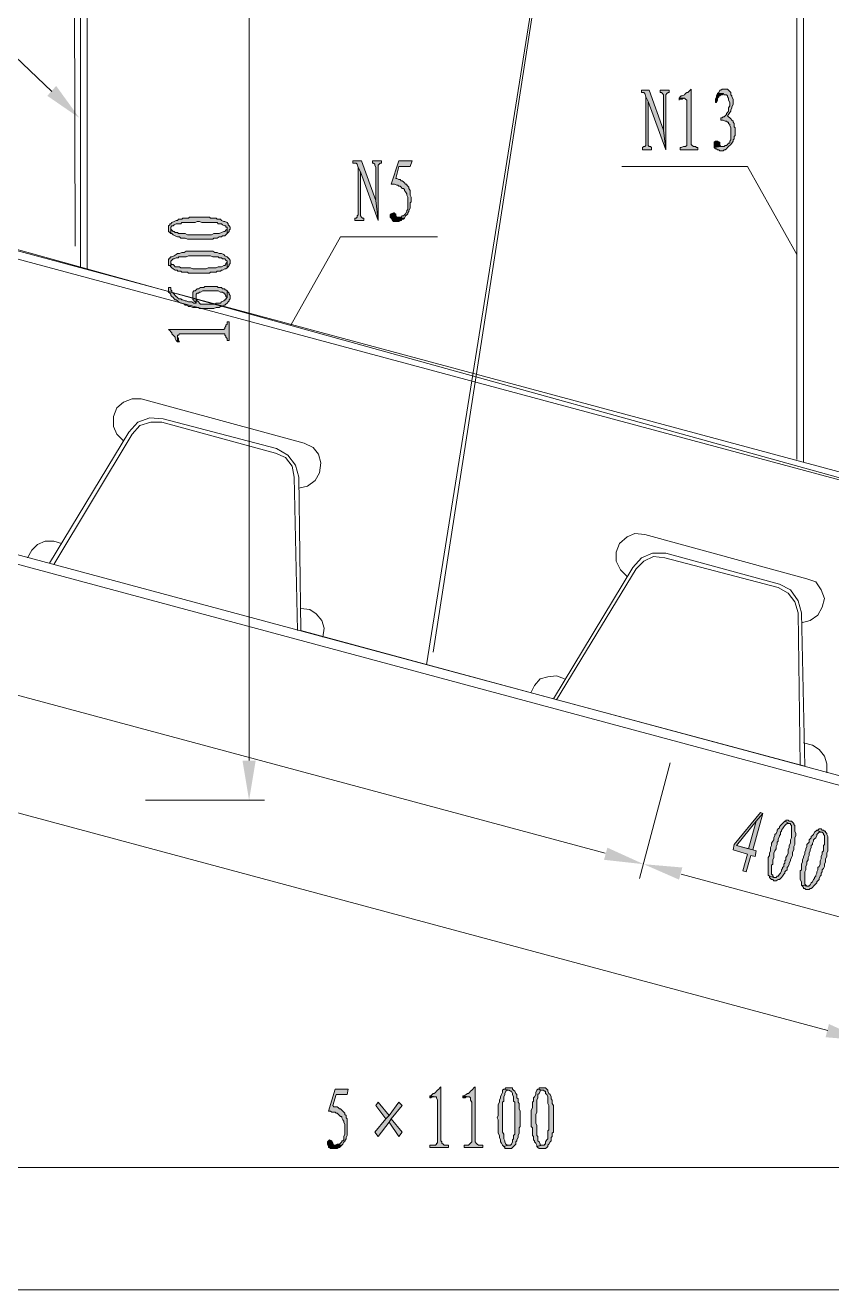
# Model space of a CAD drawing. Header units: inches. Extents: x 20 to 409, y 5 to 283.
# Drawn here: x 121.46 to 152.43, y 148.95 to 197.5 of the extents above; entities that cross this region are included whole.
import ezdxf

# ---------------------------------------------------------------- set-up
doc = ezdxf.new("R2010")
doc.units = ezdxf.units.IN
doc.header["$MEASUREMENT"] = 0
doc.layers.add('C00-00-00', color=7, linetype='Continuous')
doc.layers.add('CFF-00-00', color=1, linetype='Continuous')

msp = doc.modelspace()

# ---------------------------------------------------------------- hatches: boundary and pattern name
at = {"layer": 'C00-00-00'}
h = msp.add_hatch(color=0, dxfattribs=at)
h.dxf.hatch_style = 2
h.paths.add_polyline_path([(122.649, 195.174), (123.538, 193.947), (122.31, 194.793)])
h = msp.add_hatch(color=0, dxfattribs=at)
h.dxf.hatch_style = 2
h.paths.add_polyline_path([(145.424, 195.005), (145.128, 195.005), (145.128, 194.92), (145.212, 194.92), (145.255, 194.878), (145.297, 194.751), (145.382, 194.582), (146.059, 192.719), (145.974, 193.481)])
h = msp.add_hatch(color=0, dxfattribs=at)
h.dxf.hatch_style = 2
h.paths.add_polyline_path([(145.297, 194.751), (145.297, 192.888), (145.255, 192.846), (145.212, 192.846), (145.17, 192.804), (145.17, 192.719), (145.509, 192.719), (145.509, 192.804), (145.466, 192.846), (145.424, 192.846), (145.382, 192.888), (145.382, 194.582)])
h = msp.add_hatch(color=0, dxfattribs=at)
h.dxf.hatch_style = 2
h.paths.add_polyline_path([(146.186, 195.005), (145.847, 195.005), (145.847, 194.92), (145.89, 194.92), (145.932, 194.878), (145.974, 194.836), (145.974, 193.481), (146.059, 192.719), (146.059, 194.836), (146.101, 194.878), (146.144, 194.92), (146.186, 194.92)])
h = msp.add_hatch(color=0, dxfattribs=at)
h.dxf.hatch_style = 2
h.paths.add_polyline_path([(147.033, 195.047), (146.99, 195.005), (146.948, 194.963), (146.906, 194.92), (146.863, 194.92), (146.821, 194.878), (146.779, 194.836), (146.694, 194.793), (146.652, 194.793), (146.609, 194.751), (146.567, 194.709), (146.779, 194.709), (146.821, 194.666), (146.863, 194.624), (146.863, 192.888), (146.821, 192.846), (146.736, 192.846), (146.652, 192.804), (146.609, 192.804), (146.609, 192.719), (147.287, 192.719), (147.287, 192.804), (147.244, 192.804), (147.202, 192.846), (147.117, 192.846), (147.075, 192.888), (147.033, 192.931)])
h = msp.add_hatch(color=0, dxfattribs=at)
h.dxf.hatch_style = 2
h.paths.add_polyline_path([(148.303, 195.047), (148.218, 195.047), (148.176, 195.005), (148.133, 195.005), (148.091, 194.92), (148.049, 194.878), (148.26, 194.878), (148.303, 194.836), (148.387, 194.836), (148.43, 194.793), (148.43, 194.751), (148.472, 194.709), (148.472, 194.624), (148.514, 194.539), (148.514, 194.412), (148.472, 194.328), (148.472, 194.201), (148.43, 194.158), (148.387, 194.116), (148.387, 194.074), (148.345, 194.031), (148.303, 193.989), (148.26, 193.989), (148.218, 193.947), (148.176, 193.947), (148.176, 193.862), (148.26, 193.862), (148.345, 193.82), (148.387, 193.82), (148.43, 193.777), (148.472, 193.777), (148.472, 193.735), (148.514, 193.693), (148.514, 193.65), (148.557, 193.566), (148.557, 193.1), (148.514, 193.058), (148.514, 192.973), (148.472, 192.973), (148.43, 192.931), (148.387, 192.888), (148.345, 192.888), (148.303, 192.846), (148.176, 192.846), (147.922, 192.804), (147.964, 192.761), (148.006, 192.761), (148.049, 192.719), (148.091, 192.719), (148.133, 192.677), (148.26, 192.677), (148.303, 192.719), (148.345, 192.719), (148.387, 192.761), (148.43, 192.804), (148.472, 192.846), (148.557, 192.931), (148.599, 192.973), (148.641, 193.058), (148.641, 193.1), (148.684, 193.142), (148.684, 193.227), (148.726, 193.269), (148.726, 193.566), (148.684, 193.608), (148.684, 193.735), (148.641, 193.777), (148.641, 193.82), (148.599, 193.862), (148.557, 193.904), (148.514, 193.947), (148.472, 193.989), (148.43, 194.031), (148.472, 194.074), (148.514, 194.158), (148.557, 194.201), (148.557, 194.243), (148.599, 194.328), (148.599, 194.37), (148.641, 194.455), (148.641, 194.666), (148.599, 194.751), (148.599, 194.793), (148.557, 194.836), (148.557, 194.92), (148.514, 194.963), (148.472, 195.005), (148.43, 195.047)])
h = msp.add_hatch(color=0, dxfattribs=at)
h.dxf.hatch_style = 2
h.paths.add_polyline_path([(148.049, 194.878), (148.006, 194.793), (148.006, 194.751), (147.964, 194.666), (147.964, 194.539), (148.006, 194.539), (148.049, 194.624), (148.049, 194.709), (148.091, 194.751), (148.091, 194.793), (148.133, 194.793), (148.176, 194.836), (148.218, 194.836), (148.26, 194.878)])
h = msp.add_hatch(color=0, dxfattribs=at)
h.dxf.hatch_style = 2
h.paths.add_polyline_path([(146.567, 194.709), (146.567, 194.624), (146.567, 194.666), (146.694, 194.666), (146.736, 194.709), (146.779, 194.709)])
h = msp.add_hatch(color=0, dxfattribs=at)
h.dxf.hatch_style = 2
h.paths.add_polyline_path([(148.006, 193.058), (147.964, 193.058), (147.922, 193.015), (147.922, 192.804), (148.176, 192.846), (148.133, 192.931), (148.133, 193.015), (148.091, 193.015), (148.049, 193.058)])
h = msp.add_hatch(color=0, dxfattribs=at)
h.dxf.hatch_style = 2
h.paths.add_polyline_path([(134.375, 192.296), (134.036, 192.296), (134.036, 192.211), (134.163, 192.211), (134.206, 192.169), (134.248, 192.042), (134.333, 191.872), (135.01, 190.01), (134.925, 190.772)])
h = msp.add_hatch(color=0, dxfattribs=at)
h.dxf.hatch_style = 2
h.paths.add_polyline_path([(135.137, 192.296), (134.798, 192.296), (134.798, 192.211), (134.841, 192.211), (134.883, 192.169), (134.883, 192.126), (134.925, 192.042), (134.925, 190.772), (135.01, 190.01), (135.01, 192.126), (135.052, 192.169), (135.095, 192.211), (135.137, 192.211)])
h = msp.add_hatch(color=0, dxfattribs=at)
h.dxf.hatch_style = 2
h.paths.add_polyline_path([(136.322, 192.296), (135.814, 192.296), (135.518, 191.407), (135.645, 191.407), (135.73, 191.364), (135.772, 191.364), (135.814, 191.322), (135.857, 191.322), (135.899, 191.28), (135.941, 191.237), (135.984, 191.237), (136.026, 191.195), (136.026, 191.153), (136.068, 191.11), (136.111, 191.026), (136.111, 190.983), (136.153, 190.899), (136.153, 190.433), (136.111, 190.391), (136.111, 190.348), (136.068, 190.264), (136.026, 190.221), (135.984, 190.179), (135.941, 190.179), (135.899, 190.137), (135.73, 190.137), (136.026, 190.094), (136.068, 190.179), (136.111, 190.221), (136.153, 190.264), (136.153, 190.306), (136.195, 190.348), (136.195, 190.391), (136.238, 190.475), (136.238, 190.687), (136.28, 190.729), (136.28, 190.899), (136.238, 190.983), (136.238, 191.153), (136.195, 191.237), (136.195, 191.28), (136.153, 191.322), (136.111, 191.364), (136.111, 191.407), (136.068, 191.407), (136.026, 191.449), (135.984, 191.491), (135.941, 191.534), (135.899, 191.534), (135.857, 191.576), (135.814, 191.576), (135.73, 191.618), (135.687, 191.618), (135.814, 192.084), (136.238, 192.084)])
h = msp.add_hatch(color=0, dxfattribs=at)
h.dxf.hatch_style = 2
h.paths.add_polyline_path([(134.248, 192.042), (134.248, 190.221), (134.206, 190.179), (134.206, 190.137), (134.163, 190.094), (134.121, 190.094), (134.121, 190.01), (134.46, 190.01), (134.46, 190.094), (134.417, 190.094), (134.375, 190.137), (134.333, 190.179), (134.333, 191.872)])
h = msp.add_hatch(color=0, dxfattribs=at)
h.dxf.hatch_style = 2
h.paths.add_polyline_path([(126.967, 189.713), (126.967, 189.586), (127.009, 189.544), (127.051, 189.502), (127.051, 189.756), (127.094, 189.798), (127.136, 189.798), (127.178, 189.84), (127.263, 189.883), (127.432, 189.883), (127.475, 189.925), (127.983, 189.925), (128.067, 189.967), (128.152, 189.967), (128.237, 189.925), (128.829, 189.925), (128.872, 189.883), (128.999, 189.883), (129.041, 189.84), (129.126, 189.798), (129.168, 189.798), (129.168, 189.756), (129.21, 189.756), (129.21, 189.671), (129.21, 189.502), (129.253, 189.544), (129.295, 189.586), (129.295, 189.629), (129.337, 189.671), (129.337, 189.756), (129.295, 189.798), (129.253, 189.84), (129.253, 189.883), (129.21, 189.925), (129.126, 189.967), (129.083, 189.967), (128.999, 190.01), (128.956, 190.052), (128.829, 190.052), (128.787, 190.094), (128.575, 190.094), (128.533, 190.137), (127.771, 190.137), (127.729, 190.094), (127.517, 190.094), (127.475, 190.052), (127.348, 190.052), (127.305, 190.01), (127.263, 190.01), (127.178, 189.967), (127.094, 189.925), (127.051, 189.883), (127.009, 189.883), (127.009, 189.84), (126.967, 189.798)])
h = msp.add_hatch(color=0, dxfattribs=at)
h.dxf.hatch_style = 2
h.paths.add_polyline_path([(135.603, 190.306), (135.518, 190.264), (135.476, 190.221), (135.476, 190.137), (135.518, 190.094), (135.56, 190.01), (135.603, 189.967), (135.814, 189.967), (135.857, 190.01), (135.899, 190.01), (135.941, 190.052), (135.984, 190.052), (136.026, 190.094), (135.73, 190.137), (135.687, 190.179), (135.687, 190.264), (135.645, 190.264), (135.645, 190.306)])
h = msp.add_hatch(color=0, dxfattribs=at)
h.dxf.hatch_style = 2
h.paths.add_polyline_path([(127.051, 189.502), (127.094, 189.502), (127.136, 189.459), (127.221, 189.417), (127.305, 189.375), (127.39, 189.375), (127.432, 189.332), (127.602, 189.332), (127.686, 189.29), (128.66, 189.29), (128.702, 189.332), (128.787, 189.332), (128.829, 189.332), (128.914, 189.375), (128.999, 189.375), (129.041, 189.417), (129.126, 189.417), (129.168, 189.459), (129.21, 189.502), (129.21, 189.671), (129.168, 189.629), (129.126, 189.586), (129.083, 189.586), (128.999, 189.544), (128.914, 189.502), (128.702, 189.502), (128.618, 189.459), (127.686, 189.459), (127.602, 189.502), (127.348, 189.502), (127.305, 189.544), (127.221, 189.544), (127.178, 189.586), (127.136, 189.586), (127.094, 189.629), (127.051, 189.671), (127.051, 189.713)])
h = msp.add_hatch(color=0, dxfattribs=at)
h.dxf.hatch_style = 2
h.paths.add_polyline_path([(126.967, 188.401), (126.967, 188.274), (127.009, 188.274), (127.051, 188.232), (127.051, 188.443), (127.094, 188.486), (127.136, 188.528), (127.178, 188.528), (127.263, 188.57), (127.348, 188.57), (127.348, 188.613), (127.644, 188.613), (127.729, 188.655), (128.152, 188.655), (128.575, 188.655), (128.66, 188.613), (128.872, 188.613), (128.914, 188.57), (128.999, 188.57), (129.041, 188.528), (129.126, 188.528), (129.168, 188.486), (129.21, 188.443), (129.21, 188.189), (129.253, 188.232), (129.295, 188.274), (129.295, 188.316), (129.337, 188.359), (129.337, 188.486), (129.295, 188.528), (129.253, 188.57), (129.21, 188.613), (129.126, 188.655), (129.083, 188.697), (128.999, 188.74), (128.914, 188.74), (128.829, 188.782), (128.745, 188.782), (128.66, 188.824), (127.644, 188.824), (127.559, 188.782), (127.475, 188.782), (127.39, 188.74), (127.305, 188.74), (127.263, 188.697), (127.178, 188.655), (127.094, 188.613), (127.051, 188.613), (127.009, 188.57), (127.009, 188.528), (126.967, 188.528)])
h = msp.add_hatch(color=0, dxfattribs=at)
h.dxf.hatch_style = 2
h.paths.add_polyline_path([(127.051, 188.232), (127.094, 188.189), (127.136, 188.147), (127.221, 188.105), (127.305, 188.105), (127.305, 188.062), (127.432, 188.062), (127.475, 188.02), (127.686, 188.02), (127.729, 187.978), (128.533, 187.978), (128.575, 188.02), (128.702, 188.02), (128.787, 188.02), (128.829, 188.062), (128.956, 188.062), (128.999, 188.105), (129.041, 188.105), (129.126, 188.147), (129.168, 188.147), (129.21, 188.189), (129.21, 188.401), (129.168, 188.359), (129.168, 188.316), (129.126, 188.274), (129.083, 188.274), (128.999, 188.232), (128.872, 188.232), (128.787, 188.189), (128.491, 188.189), (128.406, 188.147), (127.898, 188.147), (127.813, 188.189), (127.432, 188.189), (127.39, 188.232), (127.221, 188.232), (127.178, 188.274), (127.136, 188.316), (127.094, 188.316), (127.051, 188.359), (127.051, 188.401)])
h = msp.add_hatch(color=0, dxfattribs=at)
h.dxf.hatch_style = 2
h.paths.add_polyline_path([(127.898, 187.131), (127.898, 186.962), (127.94, 186.962), (127.94, 186.919), (127.983, 186.877), (128.025, 186.835), (128.025, 187.173), (128.067, 187.216), (128.11, 187.216), (128.152, 187.258), (128.194, 187.258), (128.279, 187.3), (128.872, 187.3), (128.956, 187.258), (128.999, 187.258), (129.041, 187.258), (129.083, 187.216), (129.126, 187.216), (129.126, 187.173), (129.168, 187.131), (129.168, 187.089), (129.21, 187.046), (129.21, 187.3), (129.168, 187.343), (129.126, 187.343), (129.126, 187.385), (129.041, 187.385), (128.999, 187.427), (128.872, 187.427), (128.829, 187.47), (128.364, 187.47), (128.321, 187.427), (128.194, 187.427), (128.11, 187.385), (128.067, 187.385), (128.025, 187.343), (127.983, 187.3), (127.94, 187.3), (127.898, 187.258)])
h = msp.add_hatch(color=0, dxfattribs=at)
h.dxf.hatch_style = 2
h.paths.add_polyline_path([(126.967, 187.427), (126.967, 187.258), (127.009, 187.216), (127.051, 187.173), (127.051, 187.131), (127.094, 187.089), (127.136, 187.046), (127.178, 187.004), (127.221, 186.962), (127.263, 186.962), (127.305, 186.919), (127.348, 186.877), (127.432, 186.835), (127.475, 186.835), (127.559, 186.792), (127.602, 186.75), (127.686, 186.75), (127.729, 186.708), (127.813, 186.708), (127.898, 186.665), (128.025, 186.665), (128.11, 186.665), (128.152, 186.623), (128.702, 186.623), (128.787, 186.665), (128.914, 186.665), (128.956, 186.708), (128.999, 186.708), (129.083, 186.75), (129.126, 186.75), (129.168, 186.792), (129.21, 186.835), (129.253, 186.877), (129.295, 186.919), (129.295, 186.962), (129.337, 187.004), (129.337, 187.131), (129.295, 187.173), (129.295, 187.216), (129.253, 187.258), (129.21, 187.3), (129.21, 187.046), (129.168, 187.004), (129.168, 186.962), (129.126, 186.962), (129.083, 186.919), (128.999, 186.877), (128.956, 186.835), (128.787, 186.835), (128.745, 186.792), (128.194, 186.792), (128.152, 186.835), (128.11, 186.877), (128.067, 186.919), (128.025, 187.004), (128.025, 187.131), (128.025, 186.835), (127.94, 186.835), (127.856, 186.877), (127.729, 186.877), (127.644, 186.919), (127.602, 186.919), (127.517, 186.962), (127.475, 186.962), (127.432, 187.004), (127.348, 187.004), (127.305, 187.046), (127.263, 187.089), (127.221, 187.131), (127.178, 187.173), (127.136, 187.216), (127.094, 187.258), (127.094, 187.3), (127.051, 187.343), (127.051, 187.427)])
h = msp.add_hatch(color=0, dxfattribs=at)
h.dxf.hatch_style = 2
h.paths.add_polyline_path([(126.967, 185.819), (127.009, 185.776), (127.051, 185.734), (127.094, 185.692), (127.094, 185.649), (127.136, 185.607), (127.178, 185.565), (127.221, 185.522), (127.221, 185.48), (127.263, 185.395), (127.305, 185.353), (127.305, 185.607), (127.348, 185.607), (127.39, 185.649), (129.126, 185.649), (129.126, 185.607), (129.168, 185.565), (129.168, 185.522), (129.21, 185.48), (129.21, 185.395), (129.295, 185.395), (129.295, 186.115), (129.21, 186.115), (129.21, 186.03), (129.168, 185.988), (129.168, 185.946), (129.126, 185.903), (129.126, 185.861), (129.083, 185.819)])
h = msp.add_hatch(color=0, dxfattribs=at)
h.dxf.hatch_style = 2
h.paths.add_polyline_path([(127.305, 185.353), (127.39, 185.353), (127.348, 185.395), (127.348, 185.48), (127.305, 185.522), (127.305, 185.565)])
h = msp.add_hatch(color=0, dxfattribs=at)
h.dxf.hatch_style = 2
h.paths.add_polyline_path([(129.803, 169.266), (130.311, 169.266), (130.057, 167.742)])
h = msp.add_hatch(color=0, dxfattribs=at)
h.dxf.hatch_style = 2
h.paths.add_polyline_path([(149.784, 167.234), (149.7, 167.277), (148.684, 166.049), (148.641, 165.837), (149.192, 165.668), (149.022, 165.033), (149.149, 164.991), (149.319, 165.626), (149.488, 165.583), (149.53, 165.795), (149.403, 165.837), (148.768, 166.007), (149.53, 166.938)])
h = msp.add_hatch(color=0, dxfattribs=at)
h.dxf.hatch_style = 2
h.paths.add_polyline_path([(149.784, 167.234), (149.53, 166.938), (149.234, 165.88), (148.768, 166.007), (149.403, 165.837)])
h = msp.add_hatch(color=0, dxfattribs=at)
h.dxf.hatch_style = 2
h.paths.add_polyline_path([(150.631, 166.938), (150.589, 166.896), (150.546, 166.853), (150.462, 166.769), (150.419, 166.726), (150.419, 166.684), (150.377, 166.642), (150.335, 166.599), (150.335, 166.557), (150.292, 166.472), (150.25, 166.43), (150.25, 166.388), (150.208, 166.303), (150.208, 166.218), (150.165, 166.176), (150.123, 166.091), (150.123, 166.007), (150.081, 165.922), (150.081, 165.795), (150.038, 165.71), (150.038, 165.626), (149.996, 165.541), (149.996, 165.372), (149.996, 165.287), (149.996, 164.864), (150.038, 164.821), (150.208, 164.779), (150.165, 164.821), (150.165, 164.864), (150.123, 164.906), (150.123, 165.245), (150.165, 165.287), (150.165, 165.456), (150.208, 165.541), (150.208, 165.71), (150.25, 165.795), (150.292, 165.88), (150.292, 165.964), (150.335, 166.049), (150.335, 166.134), (150.377, 166.176), (150.377, 166.261), (150.419, 166.345), (150.419, 166.388), (150.462, 166.43), (150.462, 166.515), (150.504, 166.557), (150.504, 166.599), (150.546, 166.642), (150.589, 166.726), (150.631, 166.769), (150.673, 166.811), (150.716, 166.853), (150.8, 166.853)])
h = msp.add_hatch(color=0, dxfattribs=at)
h.dxf.hatch_style = 2
h.paths.add_polyline_path([(150.8, 166.938), (150.758, 166.98), (150.673, 166.98), (150.673, 166.938), (150.631, 166.938), (150.8, 166.853), (150.843, 166.853), (150.843, 166.811), (150.885, 166.769), (150.885, 166.303), (150.843, 166.218), (150.843, 166.091), (150.8, 166.007), (150.8, 165.922), (150.758, 165.837), (150.758, 165.753), (150.758, 165.71), (150.716, 165.626), (150.673, 165.541), (150.673, 165.456), (150.631, 165.414), (150.631, 165.329), (150.589, 165.287), (150.589, 165.202), (150.546, 165.16), (150.546, 165.118), (150.504, 165.075), (150.504, 165.033), (150.462, 164.948), (150.419, 164.906), (150.377, 164.821), (150.335, 164.821), (150.292, 164.779), (150.208, 164.779), (150.038, 164.821), (150.038, 164.779), (150.081, 164.737), (150.123, 164.694), (150.165, 164.694), (150.208, 164.652), (150.292, 164.652), (150.377, 164.694), (150.419, 164.694), (150.462, 164.737), (150.504, 164.779), (150.546, 164.821), (150.589, 164.906), (150.631, 164.948), (150.631, 164.991), (150.673, 165.033), (150.716, 165.075), (150.716, 165.16), (150.758, 165.202), (150.8, 165.287), (150.8, 165.329), (150.843, 165.414), (150.843, 165.456), (150.885, 165.541), (150.927, 165.626), (150.927, 165.753), (150.97, 165.837), (150.97, 165.964), (151.012, 166.049), (151.012, 166.303), (151.054, 166.388), (151.054, 166.472), (151.012, 166.557), (151.012, 166.769), (150.97, 166.811), (150.97, 166.853), (150.927, 166.896), (150.885, 166.938)])
h = msp.add_hatch(color=0, dxfattribs=at)
h.dxf.hatch_style = 2
h.paths.add_polyline_path([(151.859, 166.599), (151.816, 166.557), (151.774, 166.515), (151.732, 166.43), (151.689, 166.388), (151.647, 166.345), (151.647, 166.303), (151.605, 166.261), (151.562, 166.218), (151.562, 166.134), (151.52, 166.091), (151.478, 166.049), (151.478, 165.964), (151.435, 165.88), (151.435, 165.837), (151.393, 165.753), (151.393, 165.668), (151.351, 165.583), (151.351, 165.541), (151.308, 165.456), (151.308, 165.372), (151.266, 165.287), (151.266, 165.075), (151.224, 165.033), (151.224, 164.948), (151.224, 164.694), (151.266, 164.61), (151.266, 164.483), (151.478, 164.44), (151.435, 164.483), (151.393, 164.525), (151.393, 164.991), (151.435, 165.075), (151.435, 165.202), (151.478, 165.287), (151.478, 165.372), (151.52, 165.456), (151.52, 165.541), (151.562, 165.626), (151.562, 165.71), (151.605, 165.795), (151.605, 165.837), (151.647, 165.922), (151.647, 166.007), (151.689, 166.049), (151.689, 166.091), (151.732, 166.176), (151.732, 166.218), (151.774, 166.261), (151.816, 166.303), (151.859, 166.388), (151.859, 166.43), (151.901, 166.472), (151.943, 166.515), (152.028, 166.515)])
h = msp.add_hatch(color=0, dxfattribs=at)
h.dxf.hatch_style = 2
h.paths.add_polyline_path([(152.07, 166.599), (152.028, 166.642), (151.943, 166.642), (151.901, 166.599), (151.859, 166.599), (152.028, 166.515), (152.07, 166.515), (152.113, 166.472), (152.113, 166.43), (152.155, 166.388), (152.155, 166.049), (152.113, 166.007), (152.113, 165.795), (152.07, 165.753), (152.07, 165.668), (152.028, 165.583), (152.028, 165.499), (151.986, 165.414), (151.986, 165.372), (151.986, 165.287), (151.943, 165.202), (151.901, 165.16), (151.901, 165.075), (151.859, 164.991), (151.859, 164.948), (151.816, 164.864), (151.816, 164.821), (151.774, 164.779), (151.774, 164.737), (151.732, 164.694), (151.689, 164.61), (151.647, 164.567), (151.605, 164.483), (151.562, 164.483), (151.562, 164.44), (151.478, 164.44), (151.266, 164.483), (151.308, 164.44), (151.351, 164.398), (151.351, 164.356), (151.393, 164.356), (151.435, 164.313), (151.562, 164.313), (151.605, 164.356), (151.647, 164.356), (151.689, 164.398), (151.732, 164.44), (151.774, 164.483), (151.859, 164.567), (151.859, 164.61), (151.901, 164.652), (151.943, 164.694), (151.943, 164.737), (151.986, 164.821), (152.028, 164.864), (152.028, 164.948), (152.07, 164.991), (152.07, 165.075), (152.113, 165.118), (152.155, 165.202), (152.155, 165.287), (152.197, 165.372), (152.197, 165.499), (152.24, 165.583), (152.24, 165.71), (152.282, 165.795), (152.282, 166.345), (152.24, 166.43), (152.24, 166.472), (152.197, 166.515), (152.197, 166.557), (152.155, 166.557), (152.113, 166.599)])
h = msp.add_hatch(color=0, dxfattribs=at)
h.dxf.hatch_style = 2
h.paths.add_polyline_path([(143.815, 165.922), (143.688, 165.456), (145.212, 165.287)])
h = msp.add_hatch(color=0, dxfattribs=at)
h.dxf.hatch_style = 2
h.paths.add_polyline_path([(146.694, 165.16), (146.567, 164.694), (145.212, 165.287)])
h = msp.add_hatch(color=0, dxfattribs=at)
h.dxf.hatch_style = 2
h.paths.add_polyline_path([(152.324, 159.149), (152.197, 158.641), (153.721, 158.514)])
h = msp.add_hatch(color=0, dxfattribs=at)
h.dxf.hatch_style = 2
h.paths.add_polyline_path([(133.867, 156.651), (133.359, 156.651), (133.105, 155.804), (133.19, 155.804), (133.232, 155.762), (133.359, 155.762), (133.401, 155.72), (133.444, 155.72), (133.486, 155.677), (133.528, 155.635), (133.571, 155.593), (133.613, 155.593), (133.613, 155.55), (133.655, 155.466), (133.698, 155.423), (133.698, 155.381), (133.74, 155.296), (133.74, 154.915), (133.698, 154.831), (133.698, 154.788), (133.698, 154.704), (133.655, 154.661), (133.613, 154.661), (133.613, 154.619), (133.571, 154.577), (133.528, 154.534), (133.444, 154.534), (133.359, 154.492), (133.317, 154.492), (133.613, 154.492), (133.655, 154.534), (133.698, 154.619), (133.74, 154.619), (133.74, 154.661), (133.782, 154.746), (133.782, 154.788), (133.825, 154.873), (133.825, 155.508), (133.782, 155.55), (133.782, 155.635), (133.74, 155.677), (133.74, 155.72), (133.698, 155.762), (133.655, 155.804), (133.613, 155.847), (133.571, 155.889), (133.528, 155.889), (133.486, 155.931), (133.444, 155.974), (133.317, 155.974), (133.274, 156.016), (133.401, 156.439), (133.825, 156.439)])
h = msp.add_hatch(color=0, dxfattribs=at)
h.dxf.hatch_style = 2
h.paths.add_polyline_path([(137.423, 156.736), (137.381, 156.693), (137.338, 156.651), (137.296, 156.609), (137.254, 156.566), (137.211, 156.524), (137.169, 156.482), (137.127, 156.482), (137.084, 156.439), (137.042, 156.397), (137, 156.397), (137.211, 156.355), (137.254, 156.355), (137.254, 156.312), (137.296, 156.228), (137.296, 154.577), (137.254, 154.577), (137.254, 154.534), (137.211, 154.492), (137, 154.492), (137, 154.407), (137.719, 154.407), (137.719, 154.492), (137.55, 154.492), (137.508, 154.534), (137.465, 154.577), (137.465, 154.619), (137.423, 154.661)])
h = msp.add_hatch(color=0, dxfattribs=at)
h.dxf.hatch_style = 2
h.paths.add_polyline_path([(137, 156.397), (137, 156.312), (137.042, 156.312), (137.084, 156.355), (137.211, 156.355)])
h = msp.add_hatch(color=0, dxfattribs=at)
h.dxf.hatch_style = 2
h.paths.add_polyline_path([(138.735, 156.736), (138.693, 156.693), (138.651, 156.651), (138.608, 156.609), (138.566, 156.566), (138.524, 156.524), (138.481, 156.482), (138.439, 156.482), (138.397, 156.439), (138.312, 156.397), (138.27, 156.397), (138.481, 156.355), (138.524, 156.355), (138.566, 156.312), (138.566, 156.228), (138.608, 156.143), (138.608, 154.619), (138.566, 154.577), (138.524, 154.534), (138.481, 154.492), (138.312, 154.492), (138.312, 154.407), (139.032, 154.407), (139.032, 154.492), (138.862, 154.492), (138.82, 154.534), (138.778, 154.577), (138.735, 154.619)])
h = msp.add_hatch(color=0, dxfattribs=at)
h.dxf.hatch_style = 2
h.paths.add_polyline_path([(138.27, 156.397), (138.27, 156.312), (138.312, 156.312), (138.354, 156.312), (138.397, 156.355), (138.481, 156.355)])
h = msp.add_hatch(color=0, dxfattribs=at)
h.dxf.hatch_style = 2
h.paths.add_polyline_path([(139.836, 156.651), (139.794, 156.609), (139.794, 156.524), (139.751, 156.439), (139.709, 156.355), (139.709, 156.312), (139.667, 156.228), (139.667, 156.143), (139.624, 156.058), (139.624, 155.635), (139.582, 155.55), (139.624, 155.466), (139.624, 154.958), (139.667, 154.873), (139.667, 154.788), (139.709, 154.704), (139.709, 154.619), (139.751, 154.577), (139.794, 154.492), (139.836, 154.45), (140.005, 154.492), (139.963, 154.492), (139.921, 154.534), (139.878, 154.619), (139.878, 154.661), (139.836, 154.746), (139.836, 154.915), (139.794, 155), (139.794, 156.143), (139.836, 156.185), (139.836, 156.355), (139.878, 156.439), (139.878, 156.482), (139.921, 156.566), (139.963, 156.609), (140.048, 156.609)])
h = msp.add_hatch(color=0, dxfattribs=at)
h.dxf.hatch_style = 2
h.paths.add_polyline_path([(140.048, 156.693), (139.921, 156.693), (139.878, 156.651), (139.836, 156.651), (140.048, 156.609), (140.09, 156.566), (140.132, 156.566), (140.175, 156.482), (140.175, 156.439), (140.217, 156.355), (140.217, 156.185), (140.259, 156.143), (140.259, 155.55), (140.259, 155.508), (140.259, 154.915), (140.217, 154.873), (140.217, 154.746), (140.175, 154.704), (140.175, 154.619), (140.132, 154.534), (140.09, 154.492), (140.005, 154.492), (139.836, 154.45), (139.878, 154.407), (139.878, 154.365), (139.921, 154.365), (140.132, 154.365), (140.175, 154.407), (140.217, 154.45), (140.259, 154.492), (140.302, 154.534), (140.302, 154.619), (140.344, 154.661), (140.344, 154.704), (140.386, 154.788), (140.386, 154.873), (140.429, 154.958), (140.429, 155.169), (140.471, 155.212), (140.471, 155.804), (140.429, 155.889), (140.429, 156.101), (140.386, 156.143), (140.386, 156.27), (140.344, 156.312), (140.344, 156.439), (140.302, 156.482), (140.259, 156.566), (140.217, 156.609), (140.175, 156.651), (140.175, 156.693), (140.132, 156.693)])
h = msp.add_hatch(color=0, dxfattribs=at)
h.dxf.hatch_style = 2
h.paths.add_polyline_path([(141.148, 156.651), (141.106, 156.609), (141.064, 156.524), (141.064, 156.439), (141.021, 156.355), (140.979, 156.312), (140.979, 156.185), (140.937, 156.143), (140.937, 155.931), (140.894, 155.847), (140.894, 155.212), (140.937, 155.169), (140.937, 154.958), (140.937, 154.873), (140.979, 154.831), (140.979, 154.704), (141.021, 154.661), (141.021, 154.619), (141.064, 154.577), (141.106, 154.492), (141.106, 154.45), (141.318, 154.492), (141.233, 154.492), (141.233, 154.534), (141.191, 154.619), (141.148, 154.661), (141.148, 154.831), (141.106, 154.873), (141.106, 155.254), (141.064, 155.339), (141.064, 155.677), (141.106, 155.762), (141.106, 156.228), (141.148, 156.312), (141.148, 156.439), (141.191, 156.482), (141.233, 156.566), (141.233, 156.609), (141.275, 156.609), (141.318, 156.609)])
h = msp.add_hatch(color=0, dxfattribs=at)
h.dxf.hatch_style = 2
h.paths.add_polyline_path([(141.318, 156.693), (141.191, 156.693), (141.191, 156.651), (141.148, 156.651), (141.318, 156.609), (141.36, 156.609), (141.402, 156.566), (141.445, 156.566), (141.445, 156.482), (141.487, 156.439), (141.529, 156.355), (141.529, 156.101), (141.572, 156.016), (141.572, 155.55), (141.572, 155.508), (141.572, 155.085), (141.529, 155.042), (141.529, 154.746), (141.487, 154.704), (141.445, 154.619), (141.445, 154.534), (141.402, 154.534), (141.402, 154.492), (141.36, 154.492), (141.318, 154.492), (141.106, 154.45), (141.148, 154.407), (141.191, 154.365), (141.445, 154.365), (141.487, 154.407), (141.529, 154.45), (141.529, 154.492), (141.572, 154.534), (141.614, 154.619), (141.656, 154.661), (141.656, 154.788), (141.699, 154.831), (141.699, 154.958), (141.741, 155), (141.741, 156.016), (141.699, 156.101), (141.699, 156.228), (141.656, 156.27), (141.656, 156.355), (141.614, 156.439), (141.572, 156.482), (141.529, 156.566), (141.529, 156.609), (141.487, 156.651), (141.445, 156.693)])
h = msp.add_hatch(color=0, dxfattribs=at)
h.dxf.hatch_style = 2
h.paths.add_polyline_path([(135.814, 156.143), (135.433, 155.635), (135.306, 155.508), (134.883, 155), (135.01, 154.831), (135.433, 155.381), (135.518, 155.508), (135.941, 156.016)])
h = msp.add_hatch(color=0, dxfattribs=at)
h.dxf.hatch_style = 2
h.paths.add_polyline_path([(135.01, 156.143), (134.925, 156.016), (135.306, 155.508), (135.433, 155.635)])
h = msp.add_hatch(color=0, dxfattribs=at)
h.dxf.hatch_style = 2
h.paths.add_polyline_path([(135.518, 155.508), (135.433, 155.381), (135.814, 154.831), (135.941, 155)])
h = msp.add_hatch(color=0, dxfattribs=at)
h.dxf.hatch_style = 2
h.paths.add_polyline_path([(133.147, 154.704), (133.105, 154.661), (133.063, 154.619), (133.063, 154.534), (133.105, 154.45), (133.105, 154.407), (133.147, 154.407), (133.19, 154.365), (133.444, 154.365), (133.486, 154.407), (133.528, 154.407), (133.571, 154.45), (133.613, 154.492), (133.317, 154.492), (133.274, 154.577), (133.232, 154.661)])

# ---------------------------------------------------------------- linework, layer by layer
at = {"layer": 'C00-00-00', "color": 0, "lineweight": 0}
for points in [[(146.567, 233.74), (136.873, 172.949)], [(151.097, 233.528), (151.097, 180.823)], [(151.351, 233.528), (151.351, 180.739)], [(123.58, 232.978), (123.58, 188.189)], [(123.834, 232.978), (123.834, 188.147)], [(130.057, 206.266), (130.057, 169.266)], [(63.678, 204.318), (157.574, 179.045)], [(63.678, 203.98), (157.531, 178.749)], [(122.479, 194.963), (118.796, 198.476)], [(44.755, 197.714), (156.219, 167.742)], [(44.671, 197.376), (156.134, 167.404)], [(144.366, 192.084), (149.192, 192.084), (151.097, 188.697)], [(137.296, 189.375), (133.571, 189.375), (131.666, 185.988)], [(45.179, 187.681), (152.282, 158.895)], [(69.393, 185.692), (143.731, 165.71)], [(125.908, 183.152), (125.57, 183.152), (125.231, 183.025), (124.977, 182.813), (124.85, 182.474), (124.85, 182.093), (124.977, 181.797), (125.231, 181.543)], [(131.962, 179.723), (132.301, 179.807), (132.597, 180.019), (132.766, 180.315), (132.809, 180.696), (132.724, 181.035), (132.512, 181.289), (132.174, 181.458), (125.908, 183.152)], [(132.047, 174.262), (131.962, 180.146), (131.835, 180.612), (131.539, 180.993), (131.115, 181.247), (126.755, 182.39), (126.247, 182.432), (125.781, 182.263), (125.443, 181.882)], [(131.073, 181.077), (126.713, 182.263), (126.289, 182.263), (125.866, 182.136), (125.57, 181.797)], [(122.395, 176.844), (125.443, 181.882)], [(122.564, 176.802), (125.57, 181.797)], [(131.92, 174.262), (131.793, 180.146), (131.708, 180.569), (131.454, 180.908), (131.073, 181.077)], [(145.255, 177.945), (144.874, 177.987), (144.577, 177.86), (144.281, 177.606), (144.154, 177.267), (144.154, 176.929), (144.323, 176.59), (144.577, 176.336)], [(151.266, 174.558), (151.605, 174.643), (151.901, 174.854), (152.07, 175.151), (152.155, 175.489), (152.028, 175.828), (151.816, 176.124), (151.478, 176.251), (145.255, 177.945)], [(122.86, 177.606), (122.564, 177.691), (122.225, 177.691), (121.929, 177.564), (121.717, 177.352), (121.548, 177.056)], [(150.419, 176.04), (146.059, 177.225), (145.551, 177.225), (145.128, 177.056), (144.789, 176.675)], [(150.377, 175.913), (146.017, 177.056), (145.593, 177.098), (145.212, 176.929), (144.916, 176.632)], [(141.741, 171.637), (144.789, 176.675)], [(141.868, 171.595), (144.916, 176.632)], [(151.224, 169.097), (151.139, 174.939), (151.012, 175.362), (150.758, 175.701), (150.377, 175.913)], [(151.393, 169.055), (151.266, 174.939), (151.139, 175.405), (150.843, 175.828), (150.419, 176.04)], [(132.893, 174.008), (132.936, 174.346), (132.851, 174.643), (132.639, 174.897), (132.385, 175.066), (132.047, 175.108)], [(132.893, 174.008), (132.936, 174.346), (132.851, 174.643), (132.639, 174.897), (132.385, 175.066), (132.047, 175.108)], [(132.047, 174.262), (141.741, 171.637)], [(142.164, 172.399), (141.868, 172.526), (141.529, 172.484), (141.233, 172.399), (141.021, 172.145), (140.894, 171.891)], [(141.741, 171.637), (151.393, 169.055)], [(152.24, 168.801), (152.24, 169.139), (152.155, 169.436), (151.943, 169.69), (151.689, 169.859), (151.351, 169.944)], [(152.24, 168.801), (152.24, 169.139), (152.155, 169.436), (151.943, 169.69), (151.689, 169.859), (151.351, 169.944)], [(146.228, 169.182), (145.043, 164.737)], [(146.228, 169.182), (145.043, 164.737)], [(126.078, 167.742), (130.65, 167.742)], [(146.652, 164.906), (153.383, 163.086)], [(204.691, 153.645), (70.198, 153.645)], [(47.719, 148.946), (154.695, 148.946)]]:
    msp.add_lwpolyline(points, dxfattribs=at)
for points in [[(145.424, 195.005), (145.128, 195.005), (145.128, 194.92), (145.212, 194.92), (145.255, 194.878), (145.297, 194.751), (145.382, 194.582), (146.059, 192.719), (145.974, 193.481)], [(145.297, 194.751), (145.297, 192.888), (145.255, 192.846), (145.212, 192.846), (145.17, 192.804), (145.17, 192.719), (145.509, 192.719), (145.509, 192.804), (145.466, 192.846), (145.424, 192.846), (145.382, 192.888), (145.382, 194.582)], [(146.186, 195.005), (145.847, 195.005), (145.847, 194.92), (145.89, 194.92), (145.932, 194.878), (145.974, 194.836), (145.974, 193.481), (146.059, 192.719), (146.059, 194.836), (146.101, 194.878), (146.144, 194.92), (146.186, 194.92)], [(147.033, 195.047), (146.99, 195.005), (146.948, 194.963), (146.906, 194.92), (146.863, 194.92), (146.821, 194.878), (146.779, 194.836), (146.694, 194.793), (146.652, 194.793), (146.609, 194.751), (146.567, 194.709), (146.779, 194.709), (146.821, 194.666), (146.863, 194.624), (146.863, 192.888), (146.821, 192.846), (146.736, 192.846), (146.652, 192.804), (146.609, 192.804), (146.609, 192.719), (147.287, 192.719), (147.287, 192.804), (147.244, 192.804), (147.202, 192.846), (147.117, 192.846), (147.075, 192.888), (147.033, 192.931)], [(148.303, 195.047), (148.218, 195.047), (148.176, 195.005), (148.133, 195.005), (148.091, 194.92), (148.049, 194.878), (148.26, 194.878), (148.303, 194.836), (148.387, 194.836), (148.43, 194.793), (148.43, 194.751), (148.472, 194.709), (148.472, 194.624), (148.514, 194.539), (148.514, 194.412), (148.472, 194.328), (148.472, 194.201), (148.43, 194.158), (148.387, 194.116), (148.387, 194.074), (148.345, 194.031), (148.303, 193.989), (148.26, 193.989), (148.218, 193.947), (148.176, 193.947), (148.176, 193.862), (148.26, 193.862), (148.345, 193.82), (148.387, 193.82), (148.43, 193.777), (148.472, 193.777), (148.472, 193.735), (148.514, 193.693), (148.514, 193.65), (148.557, 193.566), (148.557, 193.1), (148.514, 193.058), (148.514, 192.973), (148.472, 192.973), (148.43, 192.931), (148.387, 192.888), (148.345, 192.888), (148.303, 192.846), (148.176, 192.846), (147.922, 192.804), (147.964, 192.761), (148.006, 192.761), (148.049, 192.719), (148.091, 192.719), (148.133, 192.677), (148.26, 192.677), (148.303, 192.719), (148.345, 192.719), (148.387, 192.761), (148.43, 192.804), (148.472, 192.846), (148.557, 192.931), (148.599, 192.973), (148.641, 193.058), (148.641, 193.1), (148.684, 193.142), (148.684, 193.227), (148.726, 193.269), (148.726, 193.566), (148.684, 193.608), (148.684, 193.735), (148.641, 193.777), (148.641, 193.82), (148.599, 193.862), (148.557, 193.904), (148.514, 193.947), (148.472, 193.989), (148.43, 194.031), (148.472, 194.074), (148.514, 194.158), (148.557, 194.201), (148.557, 194.243), (148.599, 194.328), (148.599, 194.37), (148.641, 194.455), (148.641, 194.666), (148.599, 194.751), (148.599, 194.793), (148.557, 194.836), (148.557, 194.92), (148.514, 194.963), (148.472, 195.005), (148.43, 195.047)], [(148.049, 194.878), (148.006, 194.793), (148.006, 194.751), (147.964, 194.666), (147.964, 194.539), (148.006, 194.539), (148.049, 194.624), (148.049, 194.709), (148.091, 194.751), (148.091, 194.793), (148.133, 194.793), (148.176, 194.836), (148.218, 194.836), (148.26, 194.878)], [(146.567, 194.709), (146.567, 194.624), (146.567, 194.666), (146.694, 194.666), (146.736, 194.709), (146.779, 194.709)], [(148.006, 193.058), (147.964, 193.058), (147.922, 193.015), (147.922, 192.804), (148.176, 192.846), (148.133, 192.931), (148.133, 193.015), (148.091, 193.015), (148.049, 193.058)], [(134.375, 192.296), (134.036, 192.296), (134.036, 192.211), (134.163, 192.211), (134.206, 192.169), (134.248, 192.042), (134.333, 191.872), (135.01, 190.01), (134.925, 190.772)], [(135.137, 192.296), (134.798, 192.296), (134.798, 192.211), (134.841, 192.211), (134.883, 192.169), (134.883, 192.126), (134.925, 192.042), (134.925, 190.772), (135.01, 190.01), (135.01, 192.126), (135.052, 192.169), (135.095, 192.211), (135.137, 192.211)], [(136.322, 192.296), (135.814, 192.296), (135.518, 191.407), (135.645, 191.407), (135.73, 191.364), (135.772, 191.364), (135.814, 191.322), (135.857, 191.322), (135.899, 191.28), (135.941, 191.237), (135.984, 191.237), (136.026, 191.195), (136.026, 191.153), (136.068, 191.11), (136.111, 191.026), (136.111, 190.983), (136.153, 190.899), (136.153, 190.433), (136.111, 190.391), (136.111, 190.348), (136.068, 190.264), (136.026, 190.221), (135.984, 190.179), (135.941, 190.179), (135.899, 190.137), (135.73, 190.137), (136.026, 190.094), (136.068, 190.179), (136.111, 190.221), (136.153, 190.264), (136.153, 190.306), (136.195, 190.348), (136.195, 190.391), (136.238, 190.475), (136.238, 190.687), (136.28, 190.729), (136.28, 190.899), (136.238, 190.983), (136.238, 191.153), (136.195, 191.237), (136.195, 191.28), (136.153, 191.322), (136.111, 191.364), (136.111, 191.407), (136.068, 191.407), (136.026, 191.449), (135.984, 191.491), (135.941, 191.534), (135.899, 191.534), (135.857, 191.576), (135.814, 191.576), (135.73, 191.618), (135.687, 191.618), (135.814, 192.084), (136.238, 192.084)], [(134.248, 192.042), (134.248, 190.221), (134.206, 190.179), (134.206, 190.137), (134.163, 190.094), (134.121, 190.094), (134.121, 190.01), (134.46, 190.01), (134.46, 190.094), (134.417, 190.094), (134.375, 190.137), (134.333, 190.179), (134.333, 191.872)], [(126.967, 189.713), (126.967, 189.586), (127.009, 189.544), (127.051, 189.502), (127.051, 189.756), (127.094, 189.798), (127.136, 189.798), (127.178, 189.84), (127.263, 189.883), (127.432, 189.883), (127.475, 189.925), (127.983, 189.925), (128.067, 189.967), (128.152, 189.967), (128.237, 189.925), (128.829, 189.925), (128.872, 189.883), (128.999, 189.883), (129.041, 189.84), (129.126, 189.798), (129.168, 189.798), (129.168, 189.756), (129.21, 189.756), (129.21, 189.671), (129.21, 189.502), (129.253, 189.544), (129.295, 189.586), (129.295, 189.629), (129.337, 189.671), (129.337, 189.756), (129.295, 189.798), (129.253, 189.84), (129.253, 189.883), (129.21, 189.925), (129.126, 189.967), (129.083, 189.967), (128.999, 190.01), (128.956, 190.052), (128.829, 190.052), (128.787, 190.094), (128.575, 190.094), (128.533, 190.137), (127.771, 190.137), (127.729, 190.094), (127.517, 190.094), (127.475, 190.052), (127.348, 190.052), (127.305, 190.01), (127.263, 190.01), (127.178, 189.967), (127.094, 189.925), (127.051, 189.883), (127.009, 189.883), (127.009, 189.84), (126.967, 189.798)], [(135.603, 190.306), (135.518, 190.264), (135.476, 190.221), (135.476, 190.137), (135.518, 190.094), (135.56, 190.01), (135.603, 189.967), (135.814, 189.967), (135.857, 190.01), (135.899, 190.01), (135.941, 190.052), (135.984, 190.052), (136.026, 190.094), (135.73, 190.137), (135.687, 190.179), (135.687, 190.264), (135.645, 190.264), (135.645, 190.306)], [(127.051, 189.502), (127.094, 189.502), (127.136, 189.459), (127.221, 189.417), (127.305, 189.375), (127.39, 189.375), (127.432, 189.332), (127.602, 189.332), (127.686, 189.29), (128.66, 189.29), (128.702, 189.332), (128.787, 189.332), (128.829, 189.332), (128.914, 189.375), (128.999, 189.375), (129.041, 189.417), (129.126, 189.417), (129.168, 189.459), (129.21, 189.502), (129.21, 189.671), (129.168, 189.629), (129.126, 189.586), (129.083, 189.586), (128.999, 189.544), (128.914, 189.502), (128.702, 189.502), (128.618, 189.459), (127.686, 189.459), (127.602, 189.502), (127.348, 189.502), (127.305, 189.544), (127.221, 189.544), (127.178, 189.586), (127.136, 189.586), (127.094, 189.629), (127.051, 189.671), (127.051, 189.713)], [(126.967, 188.401), (126.967, 188.274), (127.009, 188.274), (127.051, 188.232), (127.051, 188.443), (127.094, 188.486), (127.136, 188.528), (127.178, 188.528), (127.263, 188.57), (127.348, 188.57), (127.348, 188.613), (127.644, 188.613), (127.729, 188.655), (128.152, 188.655), (128.575, 188.655), (128.66, 188.613), (128.872, 188.613), (128.914, 188.57), (128.999, 188.57), (129.041, 188.528), (129.126, 188.528), (129.168, 188.486), (129.21, 188.443), (129.21, 188.189), (129.253, 188.232), (129.295, 188.274), (129.295, 188.316), (129.337, 188.359), (129.337, 188.486), (129.295, 188.528), (129.253, 188.57), (129.21, 188.613), (129.126, 188.655), (129.083, 188.697), (128.999, 188.74), (128.914, 188.74), (128.829, 188.782), (128.745, 188.782), (128.66, 188.824), (127.644, 188.824), (127.559, 188.782), (127.475, 188.782), (127.39, 188.74), (127.305, 188.74), (127.263, 188.697), (127.178, 188.655), (127.094, 188.613), (127.051, 188.613), (127.009, 188.57), (127.009, 188.528), (126.967, 188.528)], [(127.051, 188.232), (127.094, 188.189), (127.136, 188.147), (127.221, 188.105), (127.305, 188.105), (127.305, 188.062), (127.432, 188.062), (127.475, 188.02), (127.686, 188.02), (127.729, 187.978), (128.533, 187.978), (128.575, 188.02), (128.702, 188.02), (128.787, 188.02), (128.829, 188.062), (128.956, 188.062), (128.999, 188.105), (129.041, 188.105), (129.126, 188.147), (129.168, 188.147), (129.21, 188.189), (129.21, 188.401), (129.168, 188.359), (129.168, 188.316), (129.126, 188.274), (129.083, 188.274), (128.999, 188.232), (128.872, 188.232), (128.787, 188.189), (128.491, 188.189), (128.406, 188.147), (127.898, 188.147), (127.813, 188.189), (127.432, 188.189), (127.39, 188.232), (127.221, 188.232), (127.178, 188.274), (127.136, 188.316), (127.094, 188.316), (127.051, 188.359), (127.051, 188.401)], [(127.898, 187.131), (127.898, 186.962), (127.94, 186.962), (127.94, 186.919), (127.983, 186.877), (128.025, 186.835), (128.025, 187.173), (128.067, 187.216), (128.11, 187.216), (128.152, 187.258), (128.194, 187.258), (128.279, 187.3), (128.872, 187.3), (128.956, 187.258), (128.999, 187.258), (129.041, 187.258), (129.083, 187.216), (129.126, 187.216), (129.126, 187.173), (129.168, 187.131), (129.168, 187.089), (129.21, 187.046), (129.21, 187.3), (129.168, 187.343), (129.126, 187.343), (129.126, 187.385), (129.041, 187.385), (128.999, 187.427), (128.872, 187.427), (128.829, 187.47), (128.364, 187.47), (128.321, 187.427), (128.194, 187.427), (128.11, 187.385), (128.067, 187.385), (128.025, 187.343), (127.983, 187.3), (127.94, 187.3), (127.898, 187.258)], [(126.967, 187.427), (126.967, 187.258), (127.009, 187.216), (127.051, 187.173), (127.051, 187.131), (127.094, 187.089), (127.136, 187.046), (127.178, 187.004), (127.221, 186.962), (127.263, 186.962), (127.305, 186.919), (127.348, 186.877), (127.432, 186.835), (127.475, 186.835), (127.559, 186.792), (127.602, 186.75), (127.686, 186.75), (127.729, 186.708), (127.813, 186.708), (127.898, 186.665), (128.025, 186.665), (128.11, 186.665), (128.152, 186.623), (128.702, 186.623), (128.787, 186.665), (128.914, 186.665), (128.956, 186.708), (128.999, 186.708), (129.083, 186.75), (129.126, 186.75), (129.168, 186.792), (129.21, 186.835), (129.253, 186.877), (129.295, 186.919), (129.295, 186.962), (129.337, 187.004), (129.337, 187.131), (129.295, 187.173), (129.295, 187.216), (129.253, 187.258), (129.21, 187.3), (129.21, 187.046), (129.168, 187.004), (129.168, 186.962), (129.126, 186.962), (129.083, 186.919), (128.999, 186.877), (128.956, 186.835), (128.787, 186.835), (128.745, 186.792), (128.194, 186.792), (128.152, 186.835), (128.11, 186.877), (128.067, 186.919), (128.025, 187.004), (128.025, 187.131), (128.025, 186.835), (127.94, 186.835), (127.856, 186.877), (127.729, 186.877), (127.644, 186.919), (127.602, 186.919), (127.517, 186.962), (127.475, 186.962), (127.432, 187.004), (127.348, 187.004), (127.305, 187.046), (127.263, 187.089), (127.221, 187.131), (127.178, 187.173), (127.136, 187.216), (127.094, 187.258), (127.094, 187.3), (127.051, 187.343), (127.051, 187.427)], [(126.967, 185.819), (127.009, 185.776), (127.051, 185.734), (127.094, 185.692), (127.094, 185.649), (127.136, 185.607), (127.178, 185.565), (127.221, 185.522), (127.221, 185.48), (127.263, 185.395), (127.305, 185.353), (127.305, 185.607), (127.348, 185.607), (127.39, 185.649), (129.126, 185.649), (129.126, 185.607), (129.168, 185.565), (129.168, 185.522), (129.21, 185.48), (129.21, 185.395), (129.295, 185.395), (129.295, 186.115), (129.21, 186.115), (129.21, 186.03), (129.168, 185.988), (129.168, 185.946), (129.126, 185.903), (129.126, 185.861), (129.083, 185.819)], [(127.305, 185.353), (127.39, 185.353), (127.348, 185.395), (127.348, 185.48), (127.305, 185.522), (127.305, 185.565)], [(149.784, 167.234), (149.7, 167.277), (148.684, 166.049), (148.641, 165.837), (149.192, 165.668), (149.022, 165.033), (149.149, 164.991), (149.319, 165.626), (149.488, 165.583), (149.53, 165.795), (149.403, 165.837), (148.768, 166.007), (149.53, 166.938)], [(149.784, 167.234), (149.53, 166.938), (149.234, 165.88), (148.768, 166.007), (149.403, 165.837)], [(150.631, 166.938), (150.589, 166.896), (150.546, 166.853), (150.462, 166.769), (150.419, 166.726), (150.419, 166.684), (150.377, 166.642), (150.335, 166.599), (150.335, 166.557), (150.292, 166.472), (150.25, 166.43), (150.25, 166.388), (150.208, 166.303), (150.208, 166.218), (150.165, 166.176), (150.123, 166.091), (150.123, 166.007), (150.081, 165.922), (150.081, 165.795), (150.038, 165.71), (150.038, 165.626), (149.996, 165.541), (149.996, 165.372), (149.996, 165.287), (149.996, 164.864), (150.038, 164.821), (150.208, 164.779), (150.165, 164.821), (150.165, 164.864), (150.123, 164.906), (150.123, 165.245), (150.165, 165.287), (150.165, 165.456), (150.208, 165.541), (150.208, 165.71), (150.25, 165.795), (150.292, 165.88), (150.292, 165.964), (150.335, 166.049), (150.335, 166.134), (150.377, 166.176), (150.377, 166.261), (150.419, 166.345), (150.419, 166.388), (150.462, 166.43), (150.462, 166.515), (150.504, 166.557), (150.504, 166.599), (150.546, 166.642), (150.589, 166.726), (150.631, 166.769), (150.673, 166.811), (150.716, 166.853), (150.8, 166.853)], [(150.8, 166.938), (150.758, 166.98), (150.673, 166.98), (150.673, 166.938), (150.631, 166.938), (150.8, 166.853), (150.843, 166.853), (150.843, 166.811), (150.885, 166.769), (150.885, 166.303), (150.843, 166.218), (150.843, 166.091), (150.8, 166.007), (150.8, 165.922), (150.758, 165.837), (150.758, 165.753), (150.758, 165.71), (150.716, 165.626), (150.673, 165.541), (150.673, 165.456), (150.631, 165.414), (150.631, 165.329), (150.589, 165.287), (150.589, 165.202), (150.546, 165.16), (150.546, 165.118), (150.504, 165.075), (150.504, 165.033), (150.462, 164.948), (150.419, 164.906), (150.377, 164.821), (150.335, 164.821), (150.292, 164.779), (150.208, 164.779), (150.038, 164.821), (150.038, 164.779), (150.081, 164.737), (150.123, 164.694), (150.165, 164.694), (150.208, 164.652), (150.292, 164.652), (150.377, 164.694), (150.419, 164.694), (150.462, 164.737), (150.504, 164.779), (150.546, 164.821), (150.589, 164.906), (150.631, 164.948), (150.631, 164.991), (150.673, 165.033), (150.716, 165.075), (150.716, 165.16), (150.758, 165.202), (150.8, 165.287), (150.8, 165.329), (150.843, 165.414), (150.843, 165.456), (150.885, 165.541), (150.927, 165.626), (150.927, 165.753), (150.97, 165.837), (150.97, 165.964), (151.012, 166.049), (151.012, 166.303), (151.054, 166.388), (151.054, 166.472), (151.012, 166.557), (151.012, 166.769), (150.97, 166.811), (150.97, 166.853), (150.927, 166.896), (150.885, 166.938)], [(151.859, 166.599), (151.816, 166.557), (151.774, 166.515), (151.732, 166.43), (151.689, 166.388), (151.647, 166.345), (151.647, 166.303), (151.605, 166.261), (151.562, 166.218), (151.562, 166.134), (151.52, 166.091), (151.478, 166.049), (151.478, 165.964), (151.435, 165.88), (151.435, 165.837), (151.393, 165.753), (151.393, 165.668), (151.351, 165.583), (151.351, 165.541), (151.308, 165.456), (151.308, 165.372), (151.266, 165.287), (151.266, 165.075), (151.224, 165.033), (151.224, 164.948), (151.224, 164.694), (151.266, 164.61), (151.266, 164.483), (151.478, 164.44), (151.435, 164.483), (151.393, 164.525), (151.393, 164.991), (151.435, 165.075), (151.435, 165.202), (151.478, 165.287), (151.478, 165.372), (151.52, 165.456), (151.52, 165.541), (151.562, 165.626), (151.562, 165.71), (151.605, 165.795), (151.605, 165.837), (151.647, 165.922), (151.647, 166.007), (151.689, 166.049), (151.689, 166.091), (151.732, 166.176), (151.732, 166.218), (151.774, 166.261), (151.816, 166.303), (151.859, 166.388), (151.859, 166.43), (151.901, 166.472), (151.943, 166.515), (152.028, 166.515)], [(152.07, 166.599), (152.028, 166.642), (151.943, 166.642), (151.901, 166.599), (151.859, 166.599), (152.028, 166.515), (152.07, 166.515), (152.113, 166.472), (152.113, 166.43), (152.155, 166.388), (152.155, 166.049), (152.113, 166.007), (152.113, 165.795), (152.07, 165.753), (152.07, 165.668), (152.028, 165.583), (152.028, 165.499), (151.986, 165.414), (151.986, 165.372), (151.986, 165.287), (151.943, 165.202), (151.901, 165.16), (151.901, 165.075), (151.859, 164.991), (151.859, 164.948), (151.816, 164.864), (151.816, 164.821), (151.774, 164.779), (151.774, 164.737), (151.732, 164.694), (151.689, 164.61), (151.647, 164.567), (151.605, 164.483), (151.562, 164.483), (151.562, 164.44), (151.478, 164.44), (151.266, 164.483), (151.308, 164.44), (151.351, 164.398), (151.351, 164.356), (151.393, 164.356), (151.435, 164.313), (151.562, 164.313), (151.605, 164.356), (151.647, 164.356), (151.689, 164.398), (151.732, 164.44), (151.774, 164.483), (151.859, 164.567), (151.859, 164.61), (151.901, 164.652), (151.943, 164.694), (151.943, 164.737), (151.986, 164.821), (152.028, 164.864), (152.028, 164.948), (152.07, 164.991), (152.07, 165.075), (152.113, 165.118), (152.155, 165.202), (152.155, 165.287), (152.197, 165.372), (152.197, 165.499), (152.24, 165.583), (152.24, 165.71), (152.282, 165.795), (152.282, 166.345), (152.24, 166.43), (152.24, 166.472), (152.197, 166.515), (152.197, 166.557), (152.155, 166.557), (152.113, 166.599)], [(133.867, 156.651), (133.359, 156.651), (133.105, 155.804), (133.19, 155.804), (133.232, 155.762), (133.359, 155.762), (133.401, 155.72), (133.444, 155.72), (133.486, 155.677), (133.528, 155.635), (133.571, 155.593), (133.613, 155.593), (133.613, 155.55), (133.655, 155.466), (133.698, 155.423), (133.698, 155.381), (133.74, 155.296), (133.74, 154.915), (133.698, 154.831), (133.698, 154.788), (133.698, 154.704), (133.655, 154.661), (133.613, 154.661), (133.613, 154.619), (133.571, 154.577), (133.528, 154.534), (133.444, 154.534), (133.359, 154.492), (133.317, 154.492), (133.613, 154.492), (133.655, 154.534), (133.698, 154.619), (133.74, 154.619), (133.74, 154.661), (133.782, 154.746), (133.782, 154.788), (133.825, 154.873), (133.825, 155.508), (133.782, 155.55), (133.782, 155.635), (133.74, 155.677), (133.74, 155.72), (133.698, 155.762), (133.655, 155.804), (133.613, 155.847), (133.571, 155.889), (133.528, 155.889), (133.486, 155.931), (133.444, 155.974), (133.317, 155.974), (133.274, 156.016), (133.401, 156.439), (133.825, 156.439)], [(137.423, 156.736), (137.381, 156.693), (137.338, 156.651), (137.296, 156.609), (137.254, 156.566), (137.211, 156.524), (137.169, 156.482), (137.127, 156.482), (137.084, 156.439), (137.042, 156.397), (137, 156.397), (137.211, 156.355), (137.254, 156.355), (137.254, 156.312), (137.296, 156.228), (137.296, 154.577), (137.254, 154.577), (137.254, 154.534), (137.211, 154.492), (137, 154.492), (137, 154.407), (137.719, 154.407), (137.719, 154.492), (137.55, 154.492), (137.508, 154.534), (137.465, 154.577), (137.465, 154.619), (137.423, 154.661)], [(137, 156.397), (137, 156.312), (137.042, 156.312), (137.084, 156.355), (137.211, 156.355)], [(138.735, 156.736), (138.693, 156.693), (138.651, 156.651), (138.608, 156.609), (138.566, 156.566), (138.524, 156.524), (138.481, 156.482), (138.439, 156.482), (138.397, 156.439), (138.312, 156.397), (138.27, 156.397), (138.481, 156.355), (138.524, 156.355), (138.566, 156.312), (138.566, 156.228), (138.608, 156.143), (138.608, 154.619), (138.566, 154.577), (138.524, 154.534), (138.481, 154.492), (138.312, 154.492), (138.312, 154.407), (139.032, 154.407), (139.032, 154.492), (138.862, 154.492), (138.82, 154.534), (138.778, 154.577), (138.735, 154.619)], [(138.27, 156.397), (138.27, 156.312), (138.312, 156.312), (138.354, 156.312), (138.397, 156.355), (138.481, 156.355)], [(139.836, 156.651), (139.794, 156.609), (139.794, 156.524), (139.751, 156.439), (139.709, 156.355), (139.709, 156.312), (139.667, 156.228), (139.667, 156.143), (139.624, 156.058), (139.624, 155.635), (139.582, 155.55), (139.624, 155.466), (139.624, 154.958), (139.667, 154.873), (139.667, 154.788), (139.709, 154.704), (139.709, 154.619), (139.751, 154.577), (139.794, 154.492), (139.836, 154.45), (140.005, 154.492), (139.963, 154.492), (139.921, 154.534), (139.878, 154.619), (139.878, 154.661), (139.836, 154.746), (139.836, 154.915), (139.794, 155), (139.794, 156.143), (139.836, 156.185), (139.836, 156.355), (139.878, 156.439), (139.878, 156.482), (139.921, 156.566), (139.963, 156.609), (140.048, 156.609)], [(140.048, 156.693), (139.921, 156.693), (139.878, 156.651), (139.836, 156.651), (140.048, 156.609), (140.09, 156.566), (140.132, 156.566), (140.175, 156.482), (140.175, 156.439), (140.217, 156.355), (140.217, 156.185), (140.259, 156.143), (140.259, 155.55), (140.259, 155.508), (140.259, 154.915), (140.217, 154.873), (140.217, 154.746), (140.175, 154.704), (140.175, 154.619), (140.132, 154.534), (140.09, 154.492), (140.005, 154.492), (139.836, 154.45), (139.878, 154.407), (139.878, 154.365), (139.921, 154.365), (140.132, 154.365), (140.175, 154.407), (140.217, 154.45), (140.259, 154.492), (140.302, 154.534), (140.302, 154.619), (140.344, 154.661), (140.344, 154.704), (140.386, 154.788), (140.386, 154.873), (140.429, 154.958), (140.429, 155.169), (140.471, 155.212), (140.471, 155.804), (140.429, 155.889), (140.429, 156.101), (140.386, 156.143), (140.386, 156.27), (140.344, 156.312), (140.344, 156.439), (140.302, 156.482), (140.259, 156.566), (140.217, 156.609), (140.175, 156.651), (140.175, 156.693), (140.132, 156.693)], [(141.148, 156.651), (141.106, 156.609), (141.064, 156.524), (141.064, 156.439), (141.021, 156.355), (140.979, 156.312), (140.979, 156.185), (140.937, 156.143), (140.937, 155.931), (140.894, 155.847), (140.894, 155.212), (140.937, 155.169), (140.937, 154.958), (140.937, 154.873), (140.979, 154.831), (140.979, 154.704), (141.021, 154.661), (141.021, 154.619), (141.064, 154.577), (141.106, 154.492), (141.106, 154.45), (141.318, 154.492), (141.233, 154.492), (141.233, 154.534), (141.191, 154.619), (141.148, 154.661), (141.148, 154.831), (141.106, 154.873), (141.106, 155.254), (141.064, 155.339), (141.064, 155.677), (141.106, 155.762), (141.106, 156.228), (141.148, 156.312), (141.148, 156.439), (141.191, 156.482), (141.233, 156.566), (141.233, 156.609), (141.275, 156.609), (141.318, 156.609)], [(141.318, 156.693), (141.191, 156.693), (141.191, 156.651), (141.148, 156.651), (141.318, 156.609), (141.36, 156.609), (141.402, 156.566), (141.445, 156.566), (141.445, 156.482), (141.487, 156.439), (141.529, 156.355), (141.529, 156.101), (141.572, 156.016), (141.572, 155.55), (141.572, 155.508), (141.572, 155.085), (141.529, 155.042), (141.529, 154.746), (141.487, 154.704), (141.445, 154.619), (141.445, 154.534), (141.402, 154.534), (141.402, 154.492), (141.36, 154.492), (141.318, 154.492), (141.106, 154.45), (141.148, 154.407), (141.191, 154.365), (141.445, 154.365), (141.487, 154.407), (141.529, 154.45), (141.529, 154.492), (141.572, 154.534), (141.614, 154.619), (141.656, 154.661), (141.656, 154.788), (141.699, 154.831), (141.699, 154.958), (141.741, 155), (141.741, 156.016), (141.699, 156.101), (141.699, 156.228), (141.656, 156.27), (141.656, 156.355), (141.614, 156.439), (141.572, 156.482), (141.529, 156.566), (141.529, 156.609), (141.487, 156.651), (141.445, 156.693)], [(135.814, 156.143), (135.433, 155.635), (135.306, 155.508), (134.883, 155), (135.01, 154.831), (135.433, 155.381), (135.518, 155.508), (135.941, 156.016)], [(135.01, 156.143), (134.925, 156.016), (135.306, 155.508), (135.433, 155.635)], [(135.518, 155.508), (135.433, 155.381), (135.814, 154.831), (135.941, 155)], [(133.147, 154.704), (133.105, 154.661), (133.063, 154.619), (133.063, 154.534), (133.105, 154.45), (133.105, 154.407), (133.147, 154.407), (133.19, 154.365), (133.444, 154.365), (133.486, 154.407), (133.528, 154.407), (133.571, 154.45), (133.613, 154.492), (133.317, 154.492), (133.274, 154.577), (133.232, 154.661)]]:
    msp.add_lwpolyline(points, close=True, dxfattribs=at)
at = {"layer": 'CFF-00-00', "color": 0, "lineweight": 0}
for points in [[(146.359, 232.775), (137.123, 173.432)], [(123.268, 232.313), (123.384, 189.018)], [(64.617, 204.604), (158.136, 178.627)]]:
    msp.add_lwpolyline(points, dxfattribs=at)

doc.saveas('drawing.dxf')
